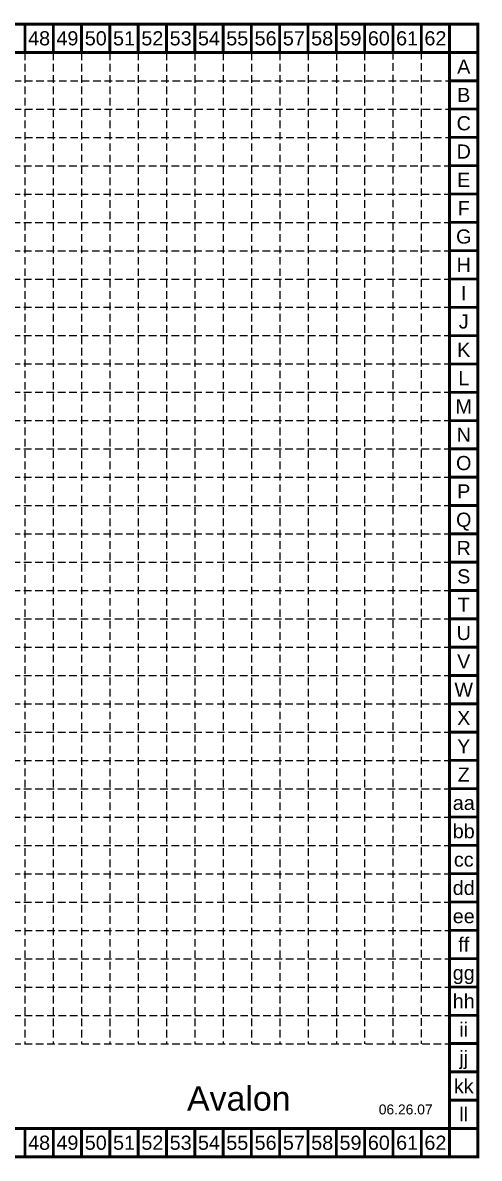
# Model space of a CAD drawing. Header units: inches. Extents: x -1048 to 3444, y -297 to 2513.
# Drawn here: x 2313 to 3444, y -297 to 2513 of the extents above; entities that cross this region are included whole.
import ezdxf
from ezdxf.enums import TextEntityAlignment as Align

# ---------------------------------------------------------------- set-up
doc = ezdxf.new("R2010")
doc.units = ezdxf.units.IN
doc.header["$MEASUREMENT"] = 0
doc.linetypes.add('HIDDEN', pattern=[0.375, 0.25, -0.125])
doc.layers.add('BASE', color=7, linetype='Continuous')
doc.layers.add('GRID', color=254, linetype='HIDDEN')
doc.styles.get("Standard").update_dxf_attribs({"font": 'ARIAL.TTF', "height": 6})

msp = doc.modelspace()

# ---------------------------------------------------------------- linework, layer by layer
at = {"layer": 'BASE', "color": 9}
msp.add_line((3369.9, 2439.5), (3369.9, -223.2), dxfattribs=at)
at = {"layer": 'BASE', "const_width": 7.01}
for points in [[(-1044.5, -293.2), (3440, -293.2), (3440, 2509.6), (-1044.5, 2509.6)], [(-974.4, -223.2), (3369.9, -223.2), (3369.9, 2439.5), (-974.4, 2439.5)]]:
    msp.add_lwpolyline(points, close=True, dxfattribs=at)
for points in [[(2318.9, 2439.5), (2318.9, 2509.6)], [(2389, 2439.5), (2389, 2509.6)], [(2459, 2439.5), (2459, 2509.6)], [(2529.1, 2439.5), (2529.1, 2509.6)], [(2599.2, 2439.5), (2599.2, 2509.6)], [(2669.2, 2439.5), (2669.2, 2509.6)], [(2739.3, 2439.5), (2739.3, 2509.6)], [(2809.4, 2439.5), (2809.4, 2509.6)], [(2879.4, 2439.5), (2879.4, 2509.6)], [(2949.5, 2439.5), (2949.5, 2509.6)], [(3019.6, 2439.5), (3019.6, 2509.6)], [(3089.7, 2439.5), (3089.7, 2509.6)], [(3159.7, 2439.5), (3159.7, 2509.6)], [(3229.8, 2439.5), (3229.8, 2509.6)], [(3299.9, 2439.5), (3299.9, 2509.6)], [(3369.9, 2439.5), (3369.9, 2509.6)], [(3440, 2439.5), (3440, 2509.6)], [(3440, 2439.5), (3369.9, 2439.5)], [(3440, 2369.4), (3369.9, 2369.4)], [(3440, 2299.4), (3369.9, 2299.4)], [(3440, 2229.3), (3369.9, 2229.3)], [(3440, 2159.2), (3369.9, 2159.2)], [(3440, 2089.2), (3369.9, 2089.2)], [(3440, 2019.1), (3369.9, 2019.1)], [(3440, 1949), (3369.9, 1949)], [(3440, 1878.9), (3369.9, 1878.9)], [(3440, 1808.9), (3369.9, 1808.9)], [(3440, 1738.8), (3369.9, 1738.8)], [(3440, 1668.7), (3369.9, 1668.7)], [(3440, 1598.7), (3369.9, 1598.7)], [(3440, 1528.6), (3369.9, 1528.6)], [(3440, 1458.5), (3369.9, 1458.5)], [(3440, 1388.5), (3369.9, 1388.5)], [(3440, 1318.4), (3369.9, 1318.4)], [(3440, 1248.3), (3369.9, 1248.3)], [(3440, 1178.2), (3369.9, 1178.2)], [(3440, 1108.2), (3369.9, 1108.2)], [(3440, 1038.1), (3369.9, 1038.1)], [(3440, 968), (3369.9, 968)], [(3440, 898), (3369.9, 898)], [(3440, 827.9), (3369.9, 827.9)], [(3440, 757.8), (3369.9, 757.8)], [(3440, 687.8), (3369.9, 687.8)], [(3440, 617.7), (3369.9, 617.7)], [(3440, 547.6), (3369.9, 547.6)], [(3440, 477.5), (3369.9, 477.5)], [(3440, 407.5), (3369.9, 407.5)], [(3440, 337.4), (3369.9, 337.4)], [(3440, 267.3), (3369.9, 267.3)], [(3440, 197.3), (3369.9, 197.3)], [(3440, 127.2), (3369.9, 127.2)], [(3440, 57.1), (3369.9, 57.1)], [(3440, -12.9), (3369.9, -12.9)], [(3440, -83), (3369.9, -83)], [(3440, -153.1), (3369.9, -153.1)], [(2318.9, -293.2), (2318.9, -223.2)], [(2389, -293.2), (2389, -223.2)], [(2459, -293.2), (2459, -223.2)], [(2529.1, -293.2), (2529.1, -223.2)], [(2599.2, -293.2), (2599.2, -223.2)], [(2669.2, -293.2), (2669.2, -223.2)], [(2739.3, -293.2), (2739.3, -223.2)], [(2809.4, -293.2), (2809.4, -223.2)], [(2879.4, -293.2), (2879.4, -223.2)], [(2949.5, -293.2), (2949.5, -223.2)], [(3019.6, -293.2), (3019.6, -223.2)], [(3089.7, -293.2), (3089.7, -223.2)], [(3159.7, -293.2), (3159.7, -223.2)], [(3229.8, -293.2), (3229.8, -223.2)], [(3299.9, -293.2), (3299.9, -223.2)], [(3440, -223.2), (3369.9, -223.2)], [(3369.9, -293.2), (3369.9, -223.2)]]:
    msp.add_lwpolyline(points, dxfattribs=at)
at = {"layer": 'GRID', "color": 252, "linetype": 'HIDDEN', "ltscale": 75}
for p, q in [((2318.9, 2439.5), (2318.9, -13.3)), ((2389, 2439.5), (2389, -13.3)), ((2459, 2439.5), (2459, -13.3)), ((2529.1, 2439.5), (2529.1, -13.3)), ((2599.2, 2439.5), (2599.2, -13.3)), ((2669.2, 2439.5), (2669.2, -13.3)), ((2739.3, 2439.5), (2739.3, -13.3)), ((2809.4, 2439.5), (2809.4, -13.3)), ((2879.4, 2439.5), (2879.4, -13.3)), ((2949.5, 2439.5), (2949.5, -13.3)), ((3019.6, 2439.5), (3019.6, -13.3)), ((3089.7, 2439.5), (3089.7, -13.3)), ((3159.7, 2439.5), (3159.7, -13.3)), ((3229.7, 2440.7), (3229.7, -13.3)), ((3299.7, 2440.7), (3299.7, -13.3)), ((-971.8, 2369.2), (3372.5, 2369.2)), ((-971.8, 2299.1), (3372.5, 2299.1)), ((-971.8, 2229.1), (3372.5, 2229.1)), ((-974.4, 2159.2), (3369.9, 2159.2)), ((-974.4, 2089.2), (3369.9, 2089.2)), ((-974.4, 2019.1), (3369.9, 2019.1)), ((-974.4, 1949), (3369.9, 1949)), ((-974.4, 1878.9), (3369.9, 1878.9)), ((-974.4, 1808.9), (3369.9, 1808.9)), ((-974.4, 1738.8), (3369.9, 1738.8)), ((-974.4, 1668.7), (3369.9, 1668.7)), ((-974.4, 1598.7), (3369.9, 1598.7)), ((-974.4, 1528.6), (3369.9, 1528.6)), ((-974.4, 1458.5), (3369.9, 1458.5)), ((-974.4, 1388.5), (3369.9, 1388.5)), ((-974.4, 1318.4), (3369.9, 1318.4)), ((-974.4, 1248.3), (3369.9, 1248.3)), ((-974.4, 1178.2), (3369.9, 1178.2)), ((-974.4, 1108.2), (3369.9, 1108.2)), ((-974.4, 1038.1), (3369.9, 1038.1)), ((-974.4, 968), (3369.9, 968)), ((-974.4, 898), (3369.9, 898)), ((-974.4, 827.9), (3369.9, 827.9)), ((-974.4, 757.8), (3369.9, 757.8)), ((-974.4, 687.8), (3369.9, 687.8)), ((-974.4, 617.7), (3369.9, 617.7)), ((-974.4, 547.6), (3369.9, 547.6)), ((-974.4, 477.5), (3369.9, 477.5)), ((-974.4, 407.5), (3369.9, 407.5)), ((-974.4, 337.4), (3369.9, 337.4)), ((-972.8, 267), (3371.5, 267)), ((-972.8, 197), (3371.5, 197)), ((-972.8, 126.9), (3371.5, 126.9)), ((-972.8, 56.8), (3371.5, 56.8)), ((-972.8, -13.3), (3371.5, -13.3))]:
    msp.add_line(p, q, dxfattribs=at)

# ---------------------------------------------------------------- texts
at = {"insert": (2720.1, -118.8), "char_height": 60, "width": 205.68, "attachment_point": 1}
msp.add_mtext('Avalon', dxfattribs=at)
at = {"layer": 'BASE'}
for s, height, p in [('48', 35.04, (2353.9, 2474.5)), ('49', 35.04, (2424, 2474.5)), ('50', 35.04, (2494.1, 2474.5)), ('51', 35.04, (2564.1, 2474.5)), ('52', 35.04, (2634.2, 2474.5)), ('53', 35.04, (2704.3, 2474.5)), ('54', 35.04, (2774.3, 2474.5)), ('55', 35.04, (2844.4, 2474.5)), ('56', 35.04, (2914.5, 2474.5)), ('57', 35.04, (2984.5, 2474.5)), ('58', 35.04, (3054.6, 2474.5)), ('59', 35.04, (3124.7, 2474.5)), ('60', 35.04, (3194.8, 2474.5)), ('61', 35.04, (3264.8, 2474.5)), ('62', 35.04, (3334.9, 2474.5)), ('A', 35, (3405, 2404.5)), ('B', 35, (3405, 2334.4)), ('C', 35, (3405, 2264.3)), ('D', 35, (3405, 2194.3)), ('E', 35, (3405, 2124.2)), ('F', 35, (3405, 2054.1)), ('G', 35, (3405, 1984)), ('H', 35, (3405, 1914)), ('I', 35, (3405, 1843.9)), ('J', 35, (3405, 1773.8)), ('K', 35, (3405, 1703.8)), ('L', 35, (3405, 1633.7)), ('M', 35, (3405, 1563.6)), ('N', 35, (3405, 1493.6)), ('O', 35, (3405, 1423.5)), ('P', 35, (3405, 1353.4)), ('Q', 35, (3405, 1283.3)), ('R', 35, (3405, 1213.3)), ('S', 35, (3405, 1143.2)), ('T', 35, (3405, 1073.1)), ('U', 35, (3405, 1003.1)), ('V', 35, (3405, 933)), ('W', 35, (3405, 862.9)), ('X', 35, (3405, 792.9)), ('Y', 35, (3405, 722.8)), ('Z', 35, (3405, 652.7)), ('aa', 35.04, (3405, 582.6)), ('bb', 35.04, (3405, 512.6)), ('cc', 35.04, (3405, 442.5)), ('dd', 35.04, (3405, 372.4)), ('ee', 35.04, (3405, 302.4)), ('ff', 35.04, (3405, 232.3)), ('gg', 35.04, (3405, 162.2)), ('hh', 35.04, (3405, 92.2)), ('ii', 35.04, (3405, 22.1)), ('jj', 35.04, (3405, -48)), ('kk', 35.04, (3405, -118.1)), ('ll', 35.04, (3405, -188.1)), ('48', 35.04, (2353.9, -258.2)), ('49', 35.04, (2424, -258.2)), ('50', 35.04, (2494.1, -258.2)), ('51', 35.04, (2564.1, -258.2)), ('52', 35.04, (2634.2, -258.2)), ('53', 35.04, (2704.3, -258.2)), ('54', 35.04, (2774.3, -258.2)), ('55', 35.04, (2844.4, -258.2)), ('56', 35.04, (2914.5, -258.2)), ('57', 35.04, (2984.5, -258.2)), ('58', 35.04, (3054.6, -258.2)), ('59', 35.04, (3124.7, -258.2)), ('60', 35.04, (3194.8, -258.2)), ('61', 35.04, (3264.8, -258.2)), ('62', 35.04, (3334.9, -258.2))]:
    msp.add_text(s, height=height, dxfattribs=at).set_placement(p, align=Align.MIDDLE_CENTER)
msp.add_text('06.26.07', height=24.52, dxfattribs=at).set_placement((3261.3, -188.1), align=Align.CENTER)

doc.saveas('drawing.dxf')
